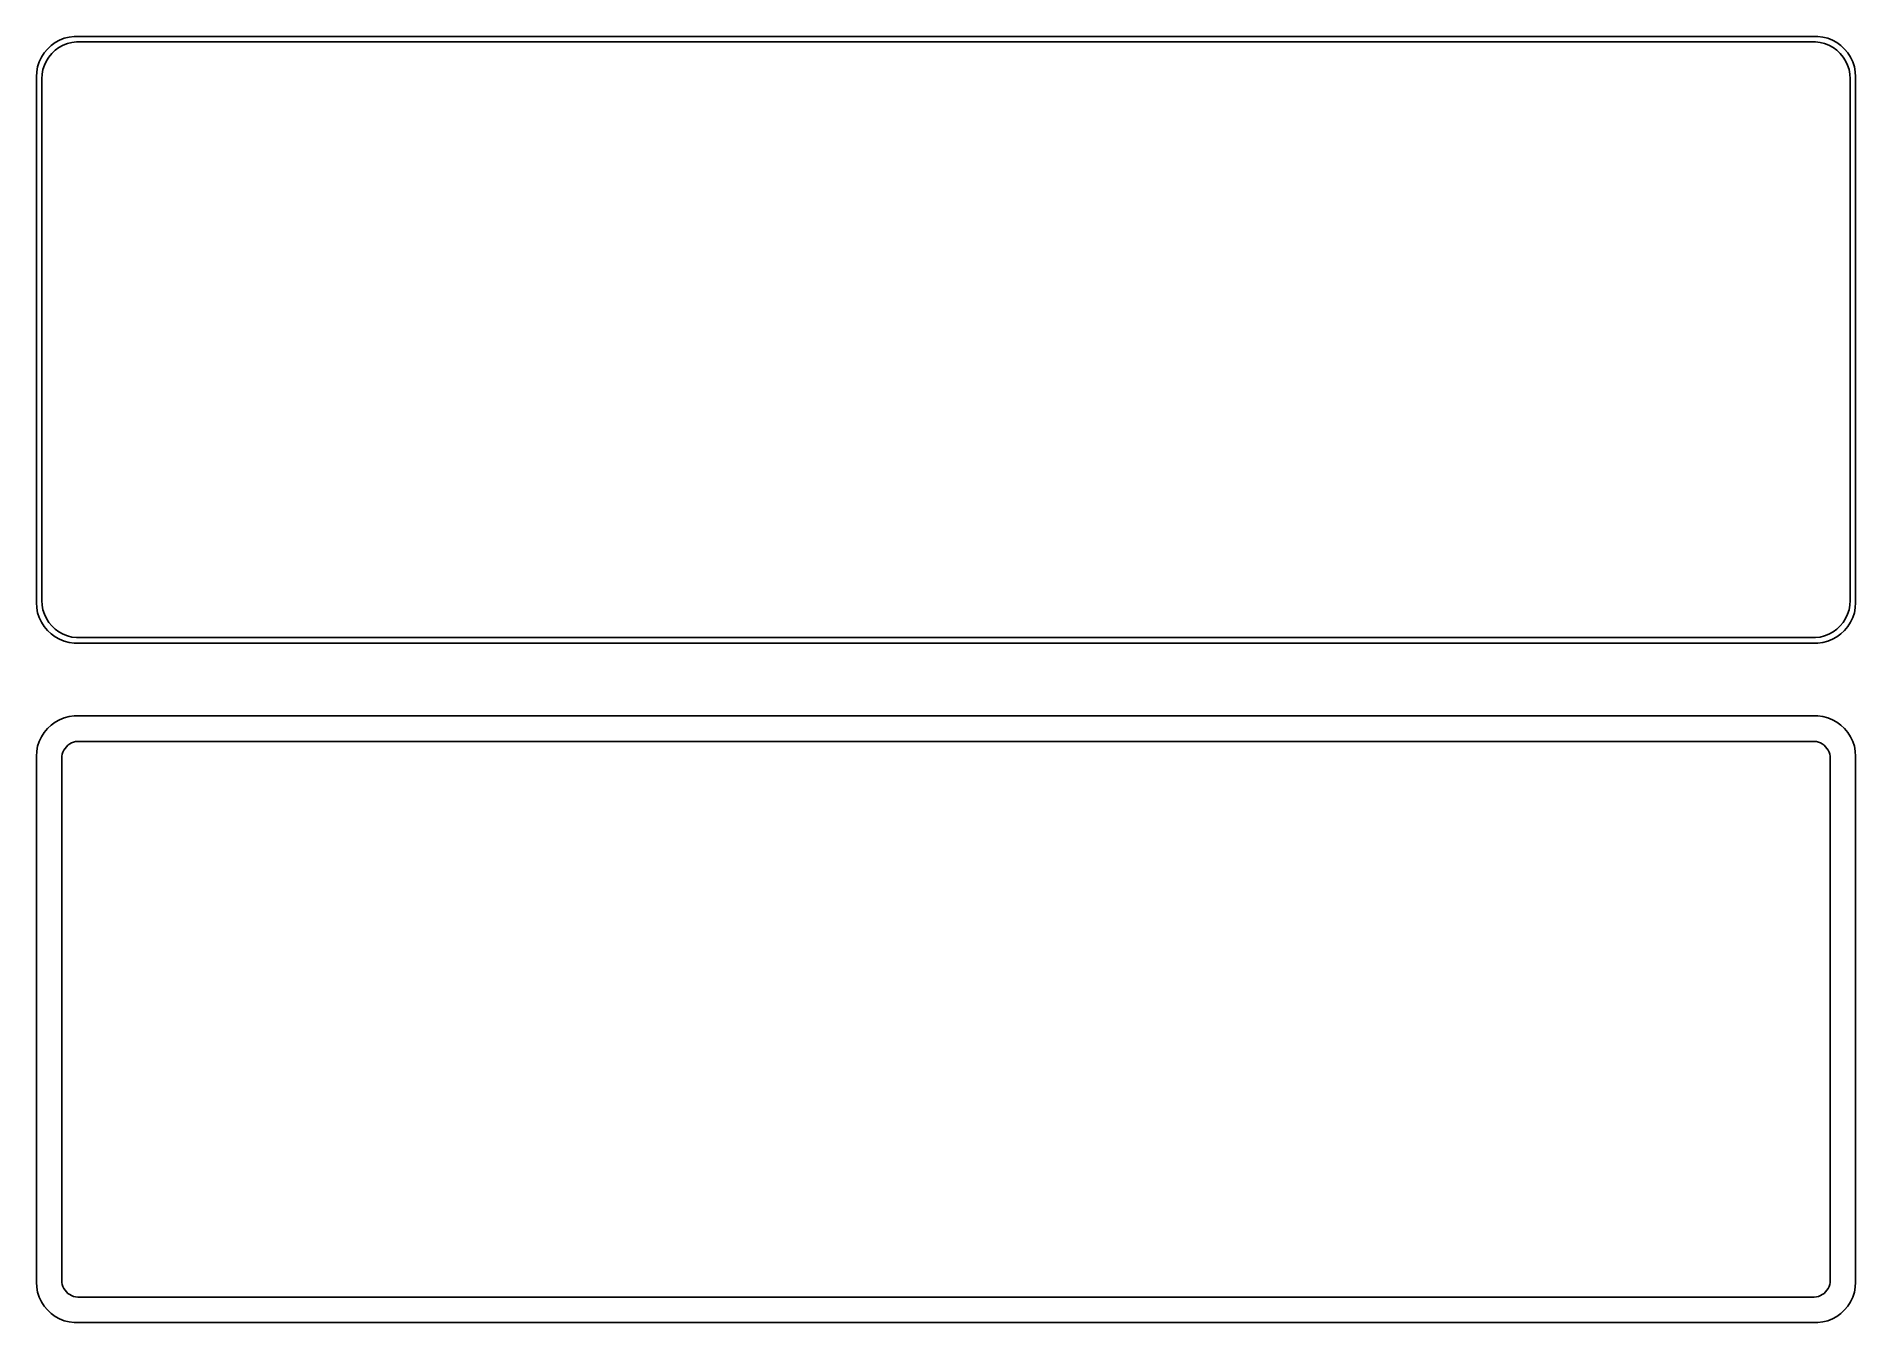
# Model space of a CAD drawing. Header units: metres. Extents: x -112 to 112, y 131 to 289.
import ezdxf

# ---------------------------------------------------------------- set-up
doc = ezdxf.new("R2010")
doc.units = ezdxf.units.M

msp = doc.modelspace()

# ---------------------------------------------------------------- linework, layer by layer
for p, q in [((-110.687, 288.353), (-111.145, 287.923)), ((-110.179, 288.722), (-110.687, 288.353)), ((-109.629, 289.024), (-110.179, 288.722)), ((-110.168, 287.778), (-109.703, 288.116)), ((-109.703, 288.116), (-109.199, 288.393)), ((-109.045, 289.255), (-109.629, 289.024)), ((-109.199, 288.393), (-108.665, 288.604)), ((-108.437, 289.411), (-109.045, 289.255)), ((-108.665, 288.604), (-108.108, 288.747)), ((-107.814, 289.49), (-108.437, 289.411)), ((-108.108, 288.747), (-107.537, 288.819)), ((107.814, 289.49), (-107.814, 289.49)), ((-107.537, 288.819), (107.537, 288.819)), ((107.537, 288.819), (108.108, 288.747)), ((108.437, 289.411), (107.814, 289.49)), ((108.108, 288.747), (108.665, 288.604)), ((109.045, 289.255), (108.437, 289.411)), ((108.665, 288.604), (109.199, 288.393)), ((109.629, 289.024), (109.045, 289.255)), ((109.199, 288.393), (109.703, 288.116)), ((110.179, 288.722), (109.629, 289.024)), ((109.703, 288.116), (110.168, 287.778)), ((110.687, 288.353), (110.179, 288.722)), ((111.145, 287.923), (110.687, 288.353)), ((-112.149, 286.341), (-112.343, 285.743)), ((-111.882, 286.909), (-112.149, 286.341)), ((-111.545, 287.439), (-111.882, 286.909)), ((-111.685, 285.389), (-111.507, 285.935)), ((-111.145, 287.923), (-111.545, 287.439)), ((-111.507, 285.935), (-111.262, 286.456)), ((-111.262, 286.456), (-110.954, 286.941)), ((-110.954, 286.941), (-110.588, 287.384)), ((-110.588, 287.384), (-110.168, 287.778)), ((110.168, 287.778), (110.588, 287.384)), ((110.588, 287.384), (110.954, 286.941)), ((110.954, 286.941), (111.262, 286.456)), ((111.545, 287.439), (111.145, 287.923)), ((111.262, 286.456), (111.507, 285.935)), ((111.507, 285.935), (111.685, 285.389)), ((111.882, 286.909), (111.545, 287.439)), ((112.149, 286.341), (111.882, 286.909)), ((112.343, 285.743), (112.149, 286.341)), ((-112.461, 285.127), (-112.5, 284.5)), ((-112.5, 284.5), (-112.5, 219.5)), ((-112.343, 285.743), (-112.461, 285.127)), ((-111.828, 284.25), (-111.792, 284.824)), ((-111.828, 219.75), (-111.828, 284.25)), ((-111.792, 284.824), (-111.685, 285.389)), ((111.685, 285.389), (111.792, 284.824)), ((111.792, 284.824), (111.828, 284.25)), ((111.828, 284.25), (111.828, 219.75)), ((112.461, 285.127), (112.343, 285.743)), ((112.5, 284.5), (112.461, 285.127)), ((112.5, 219.5), (112.5, 284.5)), ((-112.5, 219.5), (-112.461, 218.873)), ((-112.461, 218.873), (-112.343, 218.257)), ((-112.343, 218.257), (-112.149, 217.659)), ((-111.792, 219.176), (-111.828, 219.75)), ((-111.685, 218.611), (-111.792, 219.176)), ((-111.507, 218.065), (-111.685, 218.611)), ((111.685, 218.611), (111.507, 218.065)), ((111.792, 219.176), (111.685, 218.611)), ((111.828, 219.75), (111.792, 219.176)), ((112.149, 217.659), (112.343, 218.257)), ((112.343, 218.257), (112.461, 218.873)), ((112.461, 218.873), (112.5, 219.5)), ((-112.149, 217.659), (-111.882, 217.091)), ((-111.882, 217.091), (-111.545, 216.561)), ((-111.545, 216.561), (-111.145, 216.077)), ((-111.262, 217.544), (-111.507, 218.065)), ((-110.954, 217.059), (-111.262, 217.544)), ((-111.145, 216.077), (-110.687, 215.647)), ((-110.588, 216.616), (-110.954, 217.059)), ((-110.168, 216.222), (-110.588, 216.616)), ((-109.703, 215.884), (-110.168, 216.222)), ((110.168, 216.222), (109.703, 215.884)), ((110.588, 216.616), (110.168, 216.222)), ((110.954, 217.059), (110.588, 216.616)), ((110.687, 215.647), (111.145, 216.077)), ((111.262, 217.544), (110.954, 217.059)), ((111.145, 216.077), (111.545, 216.561)), ((111.507, 218.065), (111.262, 217.544)), ((111.545, 216.561), (111.882, 217.091)), ((111.882, 217.091), (112.149, 217.659)), ((-110.687, 215.647), (-110.179, 215.278)), ((-110.179, 215.278), (-109.629, 214.976)), ((-109.199, 215.607), (-109.703, 215.884)), ((-109.629, 214.976), (-109.045, 214.745)), ((-108.665, 215.396), (-109.199, 215.607)), ((-109.045, 214.745), (-108.437, 214.589)), ((-108.108, 215.253), (-108.665, 215.396)), ((-108.437, 214.589), (-107.814, 214.51)), ((-107.537, 215.181), (-108.108, 215.253)), ((-107.814, 214.51), (107.814, 214.51)), ((107.537, 215.181), (-107.537, 215.181)), ((108.108, 215.253), (107.537, 215.181)), ((107.814, 214.51), (108.437, 214.589)), ((108.665, 215.396), (108.108, 215.253)), ((108.437, 214.589), (109.045, 214.745)), ((109.199, 215.607), (108.665, 215.396)), ((109.045, 214.745), (109.629, 214.976)), ((109.703, 215.884), (109.199, 215.607)), ((109.629, 214.976), (110.179, 215.278)), ((110.179, 215.278), (110.687, 215.647)), ((-109.629, 205.024), (-110.179, 204.722)), ((-109.045, 205.255), (-109.629, 205.024)), ((-108.437, 205.411), (-109.045, 205.255)), ((-107.814, 205.49), (-108.437, 205.411)), ((107.814, 205.49), (-107.814, 205.49)), ((108.437, 205.411), (107.814, 205.49)), ((109.045, 205.255), (108.437, 205.411)), ((109.629, 205.024), (109.045, 205.255)), ((110.179, 204.722), (109.629, 205.024)), ((-111.882, 202.909), (-112.149, 202.341)), ((-111.545, 203.439), (-111.882, 202.909)), ((-111.145, 203.923), (-111.545, 203.439)), ((-110.687, 204.353), (-111.145, 203.923)), ((-110.179, 204.722), (-110.687, 204.353)), ((110.687, 204.353), (110.179, 204.722)), ((111.145, 203.923), (110.687, 204.353)), ((111.545, 203.439), (111.145, 203.923)), ((111.882, 202.909), (111.545, 203.439)), ((112.149, 202.341), (111.882, 202.909)), ((-112.461, 201.127), (-112.5, 200.5)), ((-112.5, 200.5), (-112.5, 135.5)), ((-112.343, 201.743), (-112.461, 201.127)), ((-112.149, 202.341), (-112.343, 201.743)), ((-109.36, 200.25), (-109.343, 200.514)), ((-109.36, 135.75), (-109.36, 200.25)), ((-109.343, 200.514), (-109.293, 200.775)), ((-109.293, 200.775), (-109.211, 201.027)), ((-109.211, 201.027), (-109.099, 201.266)), ((-109.099, 201.266), (-108.957, 201.49)), ((-108.957, 201.49), (-108.788, 201.694)), ((-108.788, 201.694), (-108.595, 201.875)), ((-108.595, 201.875), (-108.38, 202.031)), ((-108.38, 202.031), (-108.148, 202.159)), ((-108.148, 202.159), (-107.902, 202.256)), ((-107.902, 202.256), (-107.645, 202.322)), ((-107.645, 202.322), (-107.382, 202.355)), ((-107.382, 202.355), (107.382, 202.355)), ((107.382, 202.355), (107.645, 202.322)), ((107.645, 202.322), (107.902, 202.256)), ((107.902, 202.256), (108.148, 202.159)), ((108.148, 202.159), (108.38, 202.031)), ((108.38, 202.031), (108.595, 201.875)), ((108.595, 201.875), (108.788, 201.694)), ((108.788, 201.694), (108.957, 201.49)), ((108.957, 201.49), (109.099, 201.266)), ((109.099, 201.266), (109.211, 201.027)), ((109.211, 201.027), (109.293, 200.775)), ((109.293, 200.775), (109.343, 200.514)), ((109.343, 200.514), (109.36, 200.25)), ((109.36, 200.25), (109.36, 135.75)), ((112.343, 201.743), (112.149, 202.341)), ((112.461, 201.127), (112.343, 201.743)), ((112.5, 200.5), (112.461, 201.127)), ((112.5, 135.5), (112.5, 200.5)), ((-112.5, 135.5), (-112.461, 134.873)), ((-109.343, 135.486), (-109.36, 135.75)), ((-109.293, 135.225), (-109.343, 135.486)), ((-109.211, 134.973), (-109.293, 135.225)), ((109.293, 135.225), (109.211, 134.973)), ((109.343, 135.486), (109.293, 135.225)), ((109.36, 135.75), (109.343, 135.486)), ((112.461, 134.873), (112.5, 135.5)), ((-112.461, 134.873), (-112.343, 134.257)), ((-112.343, 134.257), (-112.149, 133.659)), ((-112.149, 133.659), (-111.882, 133.091)), ((-111.882, 133.091), (-111.545, 132.561)), ((-109.099, 134.734), (-109.211, 134.973)), ((-108.957, 134.51), (-109.099, 134.734)), ((-108.788, 134.306), (-108.957, 134.51)), ((-108.595, 134.125), (-108.788, 134.306)), ((-108.38, 133.969), (-108.595, 134.125)), ((-108.148, 133.841), (-108.38, 133.969)), ((-107.902, 133.744), (-108.148, 133.841)), ((-107.645, 133.678), (-107.902, 133.744)), ((-107.382, 133.645), (-107.645, 133.678)), ((107.382, 133.645), (-107.382, 133.645)), ((107.645, 133.678), (107.382, 133.645)), ((107.902, 133.744), (107.645, 133.678)), ((108.148, 133.841), (107.902, 133.744)), ((108.38, 133.969), (108.148, 133.841)), ((108.595, 134.125), (108.38, 133.969)), ((108.788, 134.306), (108.595, 134.125)), ((108.957, 134.51), (108.788, 134.306)), ((109.099, 134.734), (108.957, 134.51)), ((109.211, 134.973), (109.099, 134.734)), ((111.545, 132.561), (111.882, 133.091)), ((111.882, 133.091), (112.149, 133.659)), ((112.149, 133.659), (112.343, 134.257)), ((112.343, 134.257), (112.461, 134.873)), ((-111.545, 132.561), (-111.145, 132.077)), ((-111.145, 132.077), (-110.687, 131.647)), ((-110.687, 131.647), (-110.179, 131.278)), ((-110.179, 131.278), (-109.629, 130.976)), ((-109.629, 130.976), (-109.045, 130.745)), ((-109.045, 130.745), (-108.437, 130.589)), ((-108.437, 130.589), (-107.814, 130.51)), ((-107.814, 130.51), (107.814, 130.51)), ((107.814, 130.51), (108.437, 130.589)), ((108.437, 130.589), (109.045, 130.745)), ((109.045, 130.745), (109.629, 130.976)), ((109.629, 130.976), (110.179, 131.278)), ((110.179, 131.278), (110.687, 131.647)), ((110.687, 131.647), (111.145, 132.077)), ((111.145, 132.077), (111.545, 132.561))]:
    msp.add_line(p, q)

doc.saveas('drawing.dxf')
